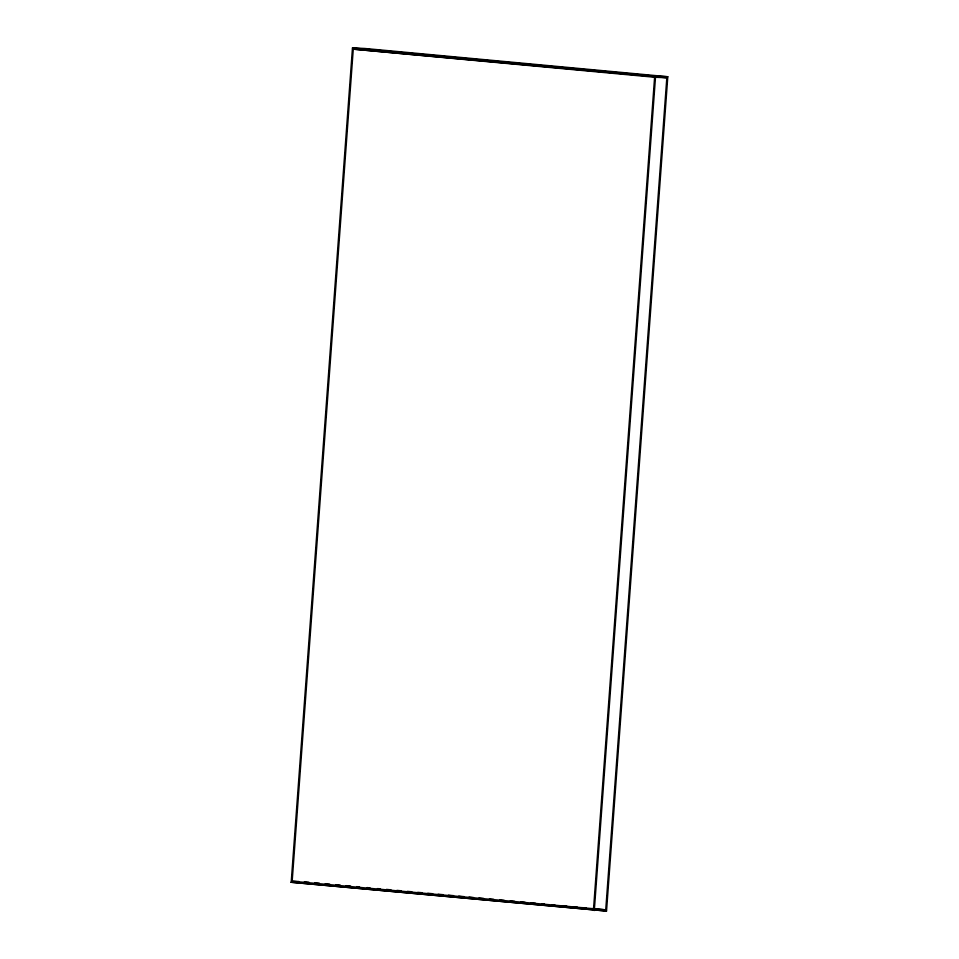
<?xml version="1.0" encoding="UTF-8"?>
<svg xmlns="http://www.w3.org/2000/svg" width="959" height="959" viewBox="0 0 959 959"><rect width="100%" height="100%" fill="white"/><g stroke="black" fill="none" stroke-linecap="round" stroke-linejoin="round"><path stroke-width="1.44" d="M291.212 882.268L352.48 47.95L364.708 48.477L667.788 76.732L606.52 911.05L291.212 882.268L606.52 911.05M292.159 881.237L353.26 49.149L666.841 77.763L605.74 909.851L292.159 881.237L298.944 881.537M593.513 909.336L654.613 77.235L666.841 77.763M594.292 910.523L655.56 76.205L667.788 76.732M352.48 47.95L655.56 76.205M353.26 49.149L654.613 77.235M304.387 881.765L308.858 882.184M314.828 882.736L319.299 883.155M325.269 883.719L329.74 884.126M335.71 884.689L340.193 885.109M346.151 885.66L350.634 886.08M356.604 886.631L359.577 886.907M367.045 887.602L370.03 887.89M377.486 888.585L380.471 888.861M386.441 889.413L390.912 889.832M396.882 890.384L401.353 890.803M407.323 891.367L411.795 891.774M417.764 892.338L422.236 892.757M427.798 893.273L432.689 893.728M438.107 894.232L443.13 894.699M448.428 895.191L453.571 895.67M458.75 896.15L464.012 896.641M469.059 897.121L473.482 897.528M478.937 898.032L483.804 898.487M489.378 899.015L493.849 899.422M499.819 899.986L504.29 900.405M510.26 900.957L514.731 901.376M520.701 901.928L525.184 902.347M531.142 902.899L535.625 903.318M541.595 903.881L544.568 904.157M552.036 904.852L555.021 905.128M562.477 905.823L566.949 906.243M572.919 906.794L577.39 907.214M581.873 907.634L586.345 908.053M592.314 908.605L605.74 909.851"/></g></svg>
